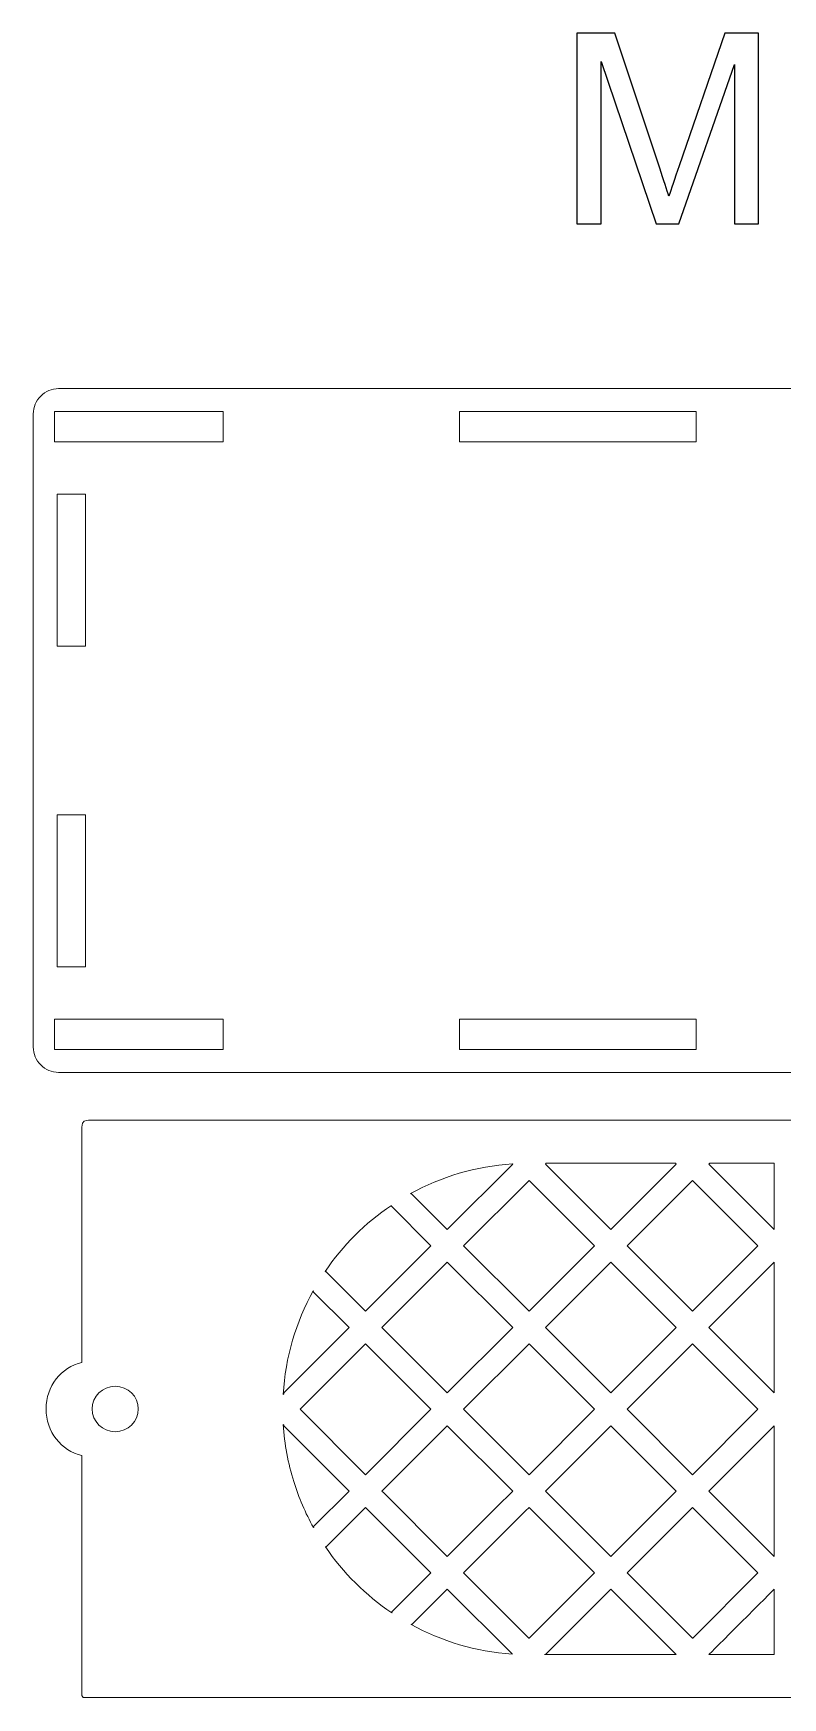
# Model space of a CAD drawing. Header units: centimetres. Extents: x -55 to 52, y -8 to 52.
# Drawn here: x -55.24 to -44.97, y 29.36 to 52.18 of the extents above; entities that cross this region are included whole.
import ezdxf

# ---------------------------------------------------------------- set-up
doc = ezdxf.new("R2010")
doc.units = ezdxf.units.CM
doc.header["$MEASUREMENT"] = 0
doc.layers.add('layer 1', color=7, linetype='Continuous')

msp = doc.modelspace()

# ---------------------------------------------------------------- linework, layer by layer
at = {"layer": 'layer 1', "color": 250}
msp.add_open_spline([(-47.79116, 49.56709), (-47.79116, 49.56709), (-47.79116, 52.17793), (-47.79116, 52.17793), (-47.79116, 52.17793), (-47.79116, 52.17793), (-47.27336, 52.17793), (-47.27336, 52.17793), (-47.27336, 52.17793), (-47.27336, 52.17793), (-46.6559, 50.3298), (-46.6559, 50.3298), (-46.6559, 50.3298), (-46.59878, 50.15781), (-46.55745, 50.02897), (-46.53132, 49.94328), (-46.53132, 49.94328), (-46.50154, 50.03809), (-46.45474, 50.17787), (-46.39154, 50.36201), (-46.39154, 50.36201), (-46.39154, 50.36201), (-45.76314, 52.17793), (-45.76314, 52.17793), (-45.76314, 52.17793), (-45.76314, 52.17793), (-45.30065, 52.17793), (-45.30065, 52.17793), (-45.30065, 52.17793), (-45.30065, 52.17793), (-45.30065, 49.56709), (-45.30065, 49.56709), (-45.30065, 49.56709), (-45.30065, 49.56709), (-45.63247, 49.56709), (-45.63247, 49.56709), (-45.63247, 49.56709), (-45.63247, 49.56709), (-45.63247, 51.7513), (-45.63247, 51.7513), (-45.63247, 51.7513), (-45.63247, 51.7513), (-46.39458, 49.56709), (-46.39458, 49.56709), (-46.39458, 49.56709), (-46.39458, 49.56709), (-46.70574, 49.56709), (-46.70574, 49.56709), (-46.70574, 49.56709), (-46.70574, 49.56709), (-47.45933, 51.79141), (-47.45933, 51.79141), (-47.45933, 51.79141), (-47.45933, 51.79141), (-47.45933, 49.56709), (-47.45933, 49.56709), (-47.45933, 49.56709), (-47.45933, 49.56709), (-47.79116, 49.56709), (-47.79116, 49.56709)], degree=3, knots=[0, 0, 0, 0, 0.0625, 0.0625, 0.0625, 0.0625, 0.125, 0.125, 0.125, 0.125, 0.1875, 0.1875, 0.1875, 0.1875, 0.25, 0.25, 0.25, 0.25, 0.3125, 0.3125, 0.3125, 0.3125, 0.375, 0.375, 0.375, 0.375, 0.4375, 0.4375, 0.4375, 0.4375, 0.5, 0.5, 0.5, 0.5, 0.5625, 0.5625, 0.5625, 0.5625, 0.625, 0.625, 0.625, 0.625, 0.6875, 0.6875, 0.6875, 0.6875, 0.75, 0.75, 0.75, 0.75, 0.8125, 0.8125, 0.8125, 0.8125, 0.875, 0.875, 0.875, 0.875, 1, 1, 1, 1], dxfattribs=at)
at = {"layer": 'layer 1', "color": 242, "lineweight": 9}
for points, knots in [([(-54.89596, 47.30672), (-54.98804, 47.30672), (-55.07638, 47.27017), (-55.14149, 47.20504), (-55.14149, 47.20504), (-55.20659, 47.13992), (-55.24317, 47.05161), (-55.24317, 46.95952)], [0, 0, 0, 0, 0.33333333, 0.33333333, 0.33333333, 0.33333333, 1, 1, 1, 1]), ([(-54.95384, 46.99458), (-54.95384, 46.99458), (-54.95384, 46.57728), (-54.95384, 46.57728), (-54.95384, 46.57728), (-54.95384, 46.57728), (-52.63925, 46.57728), (-52.63925, 46.57728), (-52.63925, 46.57728), (-52.63925, 46.57728), (-52.63925, 46.99458), (-52.63925, 46.99458), (-52.63925, 46.99458), (-52.63925, 46.99458), (-54.95384, 46.99458), (-54.95384, 46.99458)], [0, 0, 0, 0, 0.2, 0.2, 0.2, 0.2, 0.4, 0.4, 0.4, 0.4, 0.6, 0.6, 0.6, 0.6, 1, 1, 1, 1]), ([(-46.15839, 46.99458), (-46.15839, 46.99458), (-49.39881, 46.99458), (-49.39881, 46.99458), (-49.39881, 46.99458), (-49.39881, 46.99458), (-49.39881, 46.57728), (-49.39881, 46.57728), (-49.39881, 46.57728), (-49.39881, 46.57728), (-46.15839, 46.57728), (-46.15839, 46.57728), (-46.15839, 46.57728), (-46.15839, 46.57728), (-46.15839, 46.99458), (-46.15839, 46.99458)], [0, 0, 0, 0, 0.2, 0.2, 0.2, 0.2, 0.4, 0.4, 0.4, 0.4, 0.6, 0.6, 0.6, 0.6, 1, 1, 1, 1]), ([(-54.52738, 45.8601), (-54.52738, 45.8601), (-54.91738, 45.8601), (-54.91738, 45.8601), (-54.91738, 45.8601), (-54.91738, 45.8601), (-54.91738, 43.77696), (-54.91738, 43.77696), (-54.91738, 43.77696), (-54.91738, 43.77696), (-54.52738, 43.77696), (-54.52738, 43.77696), (-54.52738, 43.77696), (-54.52738, 43.77696), (-54.52738, 45.8601), (-54.52738, 45.8601)], [0, 0, 0, 0, 0.2, 0.2, 0.2, 0.2, 0.4, 0.4, 0.4, 0.4, 0.6, 0.6, 0.6, 0.6, 1, 1, 1, 1]), ([(-54.91738, 41.46236), (-54.91738, 41.46236), (-54.91738, 39.37922), (-54.91738, 39.37922), (-54.91738, 39.37922), (-54.91738, 39.37922), (-54.52738, 39.37922), (-54.52738, 39.37922), (-54.52738, 39.37922), (-54.52738, 39.37922), (-54.52738, 41.46236), (-54.52738, 41.46236), (-54.52738, 41.46236), (-54.52738, 41.46236), (-54.91738, 41.46236), (-54.91738, 41.46236)], [0, 0, 0, 0, 0.2, 0.2, 0.2, 0.2, 0.4, 0.4, 0.4, 0.4, 0.6, 0.6, 0.6, 0.6, 1, 1, 1, 1]), ([(-54.95384, 38.66204), (-54.95384, 38.66204), (-54.95384, 38.24474), (-54.95384, 38.24474), (-54.95384, 38.24474), (-54.95384, 38.24474), (-52.63925, 38.24474), (-52.63925, 38.24474), (-52.63925, 38.24474), (-52.63925, 38.24474), (-52.63925, 38.66204), (-52.63925, 38.66204), (-52.63925, 38.66204), (-52.63925, 38.66204), (-54.95384, 38.66204), (-54.95384, 38.66204)], [0, 0, 0, 0, 0.2, 0.2, 0.2, 0.2, 0.4, 0.4, 0.4, 0.4, 0.6, 0.6, 0.6, 0.6, 1, 1, 1, 1]), ([(-49.39881, 38.24474), (-49.39881, 38.24474), (-46.15839, 38.24474), (-46.15839, 38.24474), (-46.15839, 38.24474), (-46.15839, 38.24474), (-46.15839, 38.66204), (-46.15839, 38.66204), (-46.15839, 38.66204), (-46.15839, 38.66204), (-49.39881, 38.66204), (-49.39881, 38.66204), (-49.39881, 38.66204), (-49.39881, 38.66204), (-49.39881, 38.24474), (-49.39881, 38.24474)], [0, 0, 0, 0, 0.2, 0.2, 0.2, 0.2, 0.4, 0.4, 0.4, 0.4, 0.6, 0.6, 0.6, 0.6, 1, 1, 1, 1]), ([(-55.24317, 38.2798), (-55.24317, 38.1877), (-55.20659, 38.09941), (-55.14149, 38.03428), (-55.14149, 38.03428), (-55.07638, 37.96919), (-54.98804, 37.93261), (-54.89596, 37.93261)], [0, 0, 0, 0, 0.33333333, 0.33333333, 0.33333333, 0.33333333, 1, 1, 1, 1]), ([(-28.2021, 37.27592), (-36.96314, 37.27592), (-45.72421, 37.27592), (-54.48525, 37.27592), (-54.48525, 37.27592), (-54.51629, 37.27592), (-54.58043, 37.27284), (-54.57837, 37.18145)], [0, 0, 0, 0, 0.33333333, 0.33333333, 0.33333333, 0.33333333, 1, 1, 1, 1]), ([(-50.07156, 36.27033), (-50.07156, 36.27033), (-50.06945, 36.26822), (-50.06945, 36.26822), (-50.06945, 36.26822), (-50.06945, 36.26822), (-50.06187, 36.2724), (-50.06187, 36.2724), (-50.06187, 36.2724), (-50.06187, 36.2724), (-49.56809, 35.77862), (-49.56809, 35.77862), (-49.56809, 35.77862), (-49.56809, 35.77862), (-48.67161, 36.67509), (-48.67161, 36.67509), (-48.67161, 36.67509), (-48.67161, 36.67509), (-48.67528, 36.67877), (-48.67528, 36.67877), (-48.67528, 36.67877), (-49.17817, 36.64608), (-49.6518, 36.50167), (-50.07156, 36.27033)], [0, 0, 0, 0, 0.14285714, 0.14285714, 0.14285714, 0.14285714, 0.28571429, 0.28571429, 0.28571429, 0.28571429, 0.42857143, 0.42857143, 0.42857143, 0.42857143, 0.57142857, 0.57142857, 0.57142857, 0.57142857, 0.71428571, 0.71428571, 0.71428571, 0.71428571, 1, 1, 1, 1]), ([(-48.21233, 36.68614), (-48.21233, 36.68614), (-48.22337, 36.67509), (-48.22337, 36.67509), (-48.22337, 36.67509), (-48.22337, 36.67509), (-47.3269, 35.77862), (-47.3269, 35.77862), (-47.3269, 35.77862), (-47.3269, 35.77862), (-46.43042, 36.67509), (-46.43042, 36.67509), (-46.43042, 36.67509), (-46.43042, 36.67509), (-46.44146, 36.68614), (-46.44146, 36.68614), (-46.44146, 36.68614), (-46.44146, 36.68614), (-48.21233, 36.68614), (-48.21233, 36.68614)], [0, 0, 0, 0, 0.16666667, 0.16666667, 0.16666667, 0.16666667, 0.33333333, 0.33333333, 0.33333333, 0.33333333, 0.5, 0.5, 0.5, 0.5, 0.66666667, 0.66666667, 0.66666667, 0.66666667, 1, 1, 1, 1]), ([(-45.97114, 36.68614), (-45.97114, 36.68614), (-45.98219, 36.67509), (-45.98219, 36.67509), (-45.98219, 36.67509), (-45.98219, 36.67509), (-45.08571, 35.77862), (-45.08571, 35.77862)], [0, 0, 0, 0, 0.33333333, 0.33333333, 0.33333333, 0.33333333, 1, 1, 1, 1]), ([(-48.44749, 34.65802), (-48.44749, 34.65802), (-49.34398, 35.5545), (-49.34398, 35.5545), (-49.34398, 35.5545), (-49.34398, 35.5545), (-48.44749, 36.45097), (-48.44749, 36.45097), (-48.44749, 36.45097), (-48.44749, 36.45097), (-47.55102, 35.5545), (-47.55102, 35.5545), (-47.55102, 35.5545), (-47.55102, 35.5545), (-48.44749, 34.65802), (-48.44749, 34.65802)], [0, 0, 0, 0, 0.2, 0.2, 0.2, 0.2, 0.4, 0.4, 0.4, 0.4, 0.6, 0.6, 0.6, 0.6, 1, 1, 1, 1]), ([(-46.20631, 34.65802), (-46.20631, 34.65802), (-47.10277, 35.5545), (-47.10277, 35.5545), (-47.10277, 35.5545), (-47.10277, 35.5545), (-46.20631, 36.45097), (-46.20631, 36.45097), (-46.20631, 36.45097), (-46.20631, 36.45097), (-45.30982, 35.5545), (-45.30982, 35.5545), (-45.30982, 35.5545), (-45.30982, 35.5545), (-46.20631, 34.65802), (-46.20631, 34.65802)], [0, 0, 0, 0, 0.2, 0.2, 0.2, 0.2, 0.4, 0.4, 0.4, 0.4, 0.6, 0.6, 0.6, 0.6, 1, 1, 1, 1]), ([(-50.33242, 36.10652), (-50.33242, 36.10652), (-50.33489, 36.10911), (-50.33489, 36.10911), (-50.33489, 36.10911), (-50.69223, 35.86727), (-51.00127, 35.55881), (-51.24371, 35.20189), (-51.24371, 35.20189), (-51.24371, 35.20189), (-51.23939, 35.19747), (-51.23939, 35.19747), (-51.23939, 35.19747), (-51.23939, 35.19747), (-51.23484, 35.20418), (-51.23484, 35.20418), (-51.23484, 35.20418), (-51.23484, 35.20418), (-50.68868, 34.65802), (-50.68868, 34.65802), (-50.68868, 34.65802), (-50.68868, 34.65802), (-49.79221, 35.5545), (-49.79221, 35.5545), (-49.79221, 35.5545), (-49.79221, 35.5545), (-50.33944, 36.10173), (-50.33944, 36.10173), (-50.33944, 36.10173), (-50.33944, 36.10173), (-50.33242, 36.10652), (-50.33242, 36.10652)], [0, 0, 0, 0, 0.11111111, 0.11111111, 0.11111111, 0.11111111, 0.22222222, 0.22222222, 0.22222222, 0.22222222, 0.33333333, 0.33333333, 0.33333333, 0.33333333, 0.44444444, 0.44444444, 0.44444444, 0.44444444, 0.55555556, 0.55555556, 0.55555556, 0.55555556, 0.66666667, 0.66666667, 0.66666667, 0.66666667, 0.77777778, 0.77777778, 0.77777778, 0.77777778, 1, 1, 1, 1]), ([(-49.56809, 33.53743), (-49.56809, 33.53743), (-50.46456, 34.4339), (-50.46456, 34.4339), (-50.46456, 34.4339), (-50.46456, 34.4339), (-49.56809, 35.33038), (-49.56809, 35.33038), (-49.56809, 35.33038), (-49.56809, 35.33038), (-48.67161, 34.4339), (-48.67161, 34.4339), (-48.67161, 34.4339), (-48.67161, 34.4339), (-49.56809, 33.53743), (-49.56809, 33.53743)], [0, 0, 0, 0, 0.2, 0.2, 0.2, 0.2, 0.4, 0.4, 0.4, 0.4, 0.6, 0.6, 0.6, 0.6, 1, 1, 1, 1]), ([(-47.3269, 33.53743), (-47.3269, 33.53743), (-48.22337, 34.4339), (-48.22337, 34.4339), (-48.22337, 34.4339), (-48.22337, 34.4339), (-47.3269, 35.33038), (-47.3269, 35.33038), (-47.3269, 35.33038), (-47.3269, 35.33038), (-46.43042, 34.4339), (-46.43042, 34.4339), (-46.43042, 34.4339), (-46.43042, 34.4339), (-47.3269, 33.53743), (-47.3269, 33.53743)], [0, 0, 0, 0, 0.2, 0.2, 0.2, 0.2, 0.4, 0.4, 0.4, 0.4, 0.6, 0.6, 0.6, 0.6, 1, 1, 1, 1]), ([(-45.08571, 33.53743), (-45.08571, 33.53743), (-45.98219, 34.4339), (-45.98219, 34.4339), (-45.98219, 34.4339), (-45.98219, 34.4339), (-45.08571, 35.33038), (-45.08571, 35.33038)], [0, 0, 0, 0, 0.33333333, 0.33333333, 0.33333333, 0.33333333, 1, 1, 1, 1]), ([(-51.40057, 34.93413), (-51.40057, 34.93413), (-51.40538, 34.9388), (-51.40538, 34.9388), (-51.40538, 34.9388), (-51.6417, 34.5118), (-51.78805, 34.02886), (-51.81811, 33.51593), (-51.81811, 33.51593), (-51.81811, 33.51593), (-51.80916, 33.52561), (-51.80916, 33.52561), (-51.80916, 33.52561), (-51.80916, 33.52561), (-51.80836, 33.53835), (-51.80836, 33.53835), (-51.80836, 33.53835), (-51.80836, 33.53835), (-50.91281, 34.4339), (-50.91281, 34.4339), (-50.91281, 34.4339), (-50.91281, 34.4339), (-51.40499, 34.92608), (-51.40499, 34.92608), (-51.40499, 34.92608), (-51.40499, 34.92608), (-51.40057, 34.93413), (-51.40057, 34.93413)], [0, 0, 0, 0, 0.125, 0.125, 0.125, 0.125, 0.25, 0.25, 0.25, 0.25, 0.375, 0.375, 0.375, 0.375, 0.5, 0.5, 0.5, 0.5, 0.625, 0.625, 0.625, 0.625, 0.75, 0.75, 0.75, 0.75, 1, 1, 1, 1]), ([(-50.68868, 32.41683), (-50.68868, 32.41683), (-51.58516, 33.31331), (-51.58516, 33.31331), (-51.58516, 33.31331), (-51.58516, 33.31331), (-50.68868, 34.20978), (-50.68868, 34.20978), (-50.68868, 34.20978), (-50.68868, 34.20978), (-49.79221, 33.31331), (-49.79221, 33.31331), (-49.79221, 33.31331), (-49.79221, 33.31331), (-50.68868, 32.41683), (-50.68868, 32.41683)], [0, 0, 0, 0, 0.2, 0.2, 0.2, 0.2, 0.4, 0.4, 0.4, 0.4, 0.6, 0.6, 0.6, 0.6, 1, 1, 1, 1]), ([(-48.44749, 32.41683), (-48.44749, 32.41683), (-49.34398, 33.31331), (-49.34398, 33.31331), (-49.34398, 33.31331), (-49.34398, 33.31331), (-48.44749, 34.20978), (-48.44749, 34.20978), (-48.44749, 34.20978), (-48.44749, 34.20978), (-47.55102, 33.31331), (-47.55102, 33.31331), (-47.55102, 33.31331), (-47.55102, 33.31331), (-48.44749, 32.41683), (-48.44749, 32.41683)], [0, 0, 0, 0, 0.2, 0.2, 0.2, 0.2, 0.4, 0.4, 0.4, 0.4, 0.6, 0.6, 0.6, 0.6, 1, 1, 1, 1]), ([(-46.20631, 32.41683), (-46.20631, 32.41683), (-47.10277, 33.31331), (-47.10277, 33.31331), (-47.10277, 33.31331), (-47.10277, 33.31331), (-46.20631, 34.20978), (-46.20631, 34.20978), (-46.20631, 34.20978), (-46.20631, 34.20978), (-45.30982, 33.31331), (-45.30982, 33.31331), (-45.30982, 33.31331), (-45.30982, 33.31331), (-46.20631, 32.41683), (-46.20631, 32.41683)], [0, 0, 0, 0, 0.2, 0.2, 0.2, 0.2, 0.4, 0.4, 0.4, 0.4, 0.6, 0.6, 0.6, 0.6, 1, 1, 1, 1]), ([(-54.57837, 33.95749), (-54.85907, 33.89055), (-55.0684, 33.62978), (-55.0684, 33.31829), (-55.0684, 33.31829), (-55.0684, 33.0068), (-54.85907, 32.74603), (-54.57837, 32.67909)], [0, 0, 0, 0, 0.33333333, 0.33333333, 0.33333333, 0.33333333, 1, 1, 1, 1]), ([(-54.11996, 33.6297), (-53.94536, 33.6297), (-53.80381, 33.49028), (-53.80381, 33.31829), (-53.80381, 33.31829), (-53.80381, 33.1463), (-53.94536, 33.00688), (-54.11996, 33.00688), (-54.11996, 33.00688), (-54.29459, 33.00688), (-54.43614, 33.1463), (-54.43614, 33.31829), (-54.43614, 33.31829), (-54.43614, 33.49028), (-54.29459, 33.6297), (-54.11996, 33.6297)], [0, 0, 0, 0, 0.2, 0.2, 0.2, 0.2, 0.4, 0.4, 0.4, 0.4, 0.6, 0.6, 0.6, 0.6, 1, 1, 1, 1]), ([(-53.80396, 33.30719), (-53.80391, 33.31087), (-53.80387, 33.31459), (-53.80387, 33.31829), (-53.80387, 33.31829), (-53.80387, 33.32199), (-53.80391, 33.32571), (-53.80396, 33.32939)], [0, 0, 0, 0, 0.33333333, 0.33333333, 0.33333333, 0.33333333, 1, 1, 1, 1]), ([(-51.80825, 33.09813), (-51.80825, 33.09813), (-51.81744, 33.10624), (-51.81744, 33.10624), (-51.81744, 33.10624), (-51.80041, 32.83547), (-51.75096, 32.57315), (-51.67301, 32.32309), (-51.67301, 32.32309), (-51.6042, 32.1024), (-51.51319, 31.89126), (-51.4026, 31.69232), (-51.4026, 31.69232), (-51.4026, 31.69232), (-51.39662, 31.69757), (-51.39662, 31.69757), (-51.39662, 31.69757), (-51.39662, 31.69757), (-51.40064, 31.70486), (-51.40064, 31.70486), (-51.40064, 31.70486), (-51.40064, 31.70486), (-50.91281, 32.19271), (-50.91281, 32.19271), (-50.91281, 32.19271), (-50.91281, 32.19271), (-50.95221, 32.23211), (-50.95221, 32.23211), (-50.95221, 32.23211), (-50.95221, 32.23211), (-51.80753, 33.08743), (-51.80753, 33.08743), (-51.80753, 33.08743), (-51.80753, 33.08743), (-51.80825, 33.09813), (-51.80825, 33.09813)], [0, 0, 0, 0, 0.1, 0.1, 0.1, 0.1, 0.2, 0.2, 0.2, 0.2, 0.3, 0.3, 0.3, 0.3, 0.4, 0.4, 0.4, 0.4, 0.5, 0.5, 0.5, 0.5, 0.6, 0.6, 0.6, 0.6, 0.7, 0.7, 0.7, 0.7, 0.8, 0.8, 0.8, 0.8, 1, 1, 1, 1]), ([(-49.56809, 31.29623), (-49.56809, 31.29623), (-50.43922, 32.16737), (-50.43922, 32.16737), (-50.43922, 32.16737), (-50.43922, 32.16737), (-50.46456, 32.19271), (-50.46456, 32.19271), (-50.46456, 32.19271), (-50.46456, 32.19271), (-49.56809, 33.08918), (-49.56809, 33.08918), (-49.56809, 33.08918), (-49.56809, 33.08918), (-48.67161, 32.19271), (-48.67161, 32.19271), (-48.67161, 32.19271), (-48.67161, 32.19271), (-48.89221, 31.97211), (-48.89221, 31.97211), (-48.89221, 31.97211), (-48.89221, 31.97211), (-49.56809, 31.29623), (-49.56809, 31.29623)], [0, 0, 0, 0, 0.14285714, 0.14285714, 0.14285714, 0.14285714, 0.28571429, 0.28571429, 0.28571429, 0.28571429, 0.42857143, 0.42857143, 0.42857143, 0.42857143, 0.57142857, 0.57142857, 0.57142857, 0.57142857, 0.71428571, 0.71428571, 0.71428571, 0.71428571, 1, 1, 1, 1]), ([(-47.3269, 31.29623), (-47.3269, 31.29623), (-47.8743, 31.84364), (-47.8743, 31.84364), (-47.8743, 31.84364), (-47.8743, 31.84364), (-48.22337, 32.19271), (-48.22337, 32.19271), (-48.22337, 32.19271), (-48.22337, 32.19271), (-47.3269, 33.08918), (-47.3269, 33.08918), (-47.3269, 33.08918), (-47.3269, 33.08918), (-46.43042, 32.19271), (-46.43042, 32.19271), (-46.43042, 32.19271), (-46.43042, 32.19271), (-46.90219, 31.72094), (-46.90219, 31.72094), (-46.90219, 31.72094), (-46.90219, 31.72094), (-47.3269, 31.29623), (-47.3269, 31.29623)], [0, 0, 0, 0, 0.14285714, 0.14285714, 0.14285714, 0.14285714, 0.28571429, 0.28571429, 0.28571429, 0.28571429, 0.42857143, 0.42857143, 0.42857143, 0.42857143, 0.57142857, 0.57142857, 0.57142857, 0.57142857, 0.71428571, 0.71428571, 0.71428571, 0.71428571, 1, 1, 1, 1]), ([(-45.08571, 31.29623), (-45.08571, 31.29623), (-45.98219, 32.19271), (-45.98219, 32.19271), (-45.98219, 32.19271), (-45.98219, 32.19271), (-45.08571, 33.08918), (-45.08571, 33.08918)], [0, 0, 0, 0, 0.33333333, 0.33333333, 0.33333333, 0.33333333, 1, 1, 1, 1]), ([(-54.57837, 32.67909), (-54.57837, 31.59036), (-54.57837, 30.50163), (-54.57837, 29.4129), (-54.57837, 29.4129), (-54.57922, 29.38295), (-54.57124, 29.35972), (-54.53591, 29.3607), (-54.53591, 29.3607), (-54.53591, 29.3607), (-28.2021, 29.3607), (-28.2021, 29.3607)], [0, 0, 0, 0, 0.25, 0.25, 0.25, 0.25, 0.5, 0.5, 0.5, 0.5, 1, 1, 1, 1]), ([(-51.23455, 31.43419), (-51.23455, 31.43419), (-51.23979, 31.42865), (-51.23979, 31.42865), (-51.23979, 31.42865), (-50.99638, 31.07199), (-50.6864, 30.76392), (-50.32806, 30.52278), (-50.32806, 30.52278), (-50.32806, 30.52278), (-50.32442, 30.52675), (-50.32442, 30.52675), (-50.32442, 30.52675), (-50.32442, 30.52675), (-50.33226, 30.53206), (-50.33226, 30.53206), (-50.33226, 30.53206), (-50.33226, 30.53206), (-49.79221, 31.0721), (-49.79221, 31.0721), (-49.79221, 31.0721), (-49.79221, 31.0721), (-50.68868, 31.96859), (-50.68868, 31.96859), (-50.68868, 31.96859), (-50.68868, 31.96859), (-51.2299, 31.42736), (-51.2299, 31.42736), (-51.2299, 31.42736), (-51.2299, 31.42736), (-51.23455, 31.43419), (-51.23455, 31.43419)], [0, 0, 0, 0, 0.11111111, 0.11111111, 0.11111111, 0.11111111, 0.22222222, 0.22222222, 0.22222222, 0.22222222, 0.33333333, 0.33333333, 0.33333333, 0.33333333, 0.44444444, 0.44444444, 0.44444444, 0.44444444, 0.55555556, 0.55555556, 0.55555556, 0.55555556, 0.66666667, 0.66666667, 0.66666667, 0.66666667, 0.77777778, 0.77777778, 0.77777778, 0.77777778, 1, 1, 1, 1]), ([(-48.44845, 30.17659), (-48.44845, 30.17659), (-48.44653, 30.17659), (-48.44653, 30.17659), (-48.44653, 30.17659), (-48.44653, 30.17659), (-47.55102, 31.0721), (-47.55102, 31.0721), (-47.55102, 31.0721), (-47.55102, 31.0721), (-48.38728, 31.90838), (-48.38728, 31.90838), (-48.38728, 31.90838), (-48.38728, 31.90838), (-48.44749, 31.96859), (-48.44749, 31.96859), (-48.44749, 31.96859), (-48.44749, 31.96859), (-48.4942, 31.92188), (-48.4942, 31.92188), (-48.4942, 31.92188), (-48.4942, 31.92188), (-49.34398, 31.0721), (-49.34398, 31.0721), (-49.34398, 31.0721), (-49.34398, 31.0721), (-48.44845, 30.17659), (-48.44845, 30.17659)], [0, 0, 0, 0, 0.125, 0.125, 0.125, 0.125, 0.25, 0.25, 0.25, 0.25, 0.375, 0.375, 0.375, 0.375, 0.5, 0.5, 0.5, 0.5, 0.625, 0.625, 0.625, 0.625, 0.75, 0.75, 0.75, 0.75, 1, 1, 1, 1]), ([(-46.20831, 30.17764), (-46.20831, 30.17764), (-46.20431, 30.17764), (-46.20431, 30.17764), (-46.20431, 30.17764), (-46.20431, 30.17764), (-45.30982, 31.0721), (-45.30982, 31.0721), (-45.30982, 31.0721), (-45.30982, 31.0721), (-45.82237, 31.58465), (-45.82237, 31.58465), (-45.82237, 31.58465), (-45.82237, 31.58465), (-46.20631, 31.96859), (-46.20631, 31.96859), (-46.20631, 31.96859), (-46.20631, 31.96859), (-46.50418, 31.6707), (-46.50418, 31.6707), (-46.50418, 31.6707), (-46.50418, 31.6707), (-47.10277, 31.0721), (-47.10277, 31.0721), (-47.10277, 31.0721), (-47.10277, 31.0721), (-46.20831, 30.17764), (-46.20831, 30.17764)], [0, 0, 0, 0, 0.125, 0.125, 0.125, 0.125, 0.25, 0.25, 0.25, 0.25, 0.375, 0.375, 0.375, 0.375, 0.5, 0.5, 0.5, 0.5, 0.625, 0.625, 0.625, 0.625, 0.75, 0.75, 0.75, 0.75, 1, 1, 1, 1]), ([(-50.06155, 30.3661), (-50.06155, 30.3661), (-50.06481, 30.36255), (-50.06481, 30.36255), (-50.06481, 30.36255), (-49.64763, 30.13393), (-49.17756, 29.99099), (-48.67865, 29.95804), (-48.67865, 29.95804), (-48.67865, 29.95804), (-48.67865, 29.95941), (-48.67865, 29.95941), (-48.67865, 29.95941), (-48.67865, 29.95941), (-48.67956, 29.95947), (-48.67956, 29.95947), (-48.67956, 29.95947), (-48.67956, 29.95947), (-49.56809, 30.84799), (-49.56809, 30.84799), (-49.56809, 30.84799), (-49.56809, 30.84799), (-50.05407, 30.36201), (-50.05407, 30.36201), (-50.05407, 30.36201), (-50.05407, 30.36201), (-50.06155, 30.3661), (-50.06155, 30.3661)], [0, 0, 0, 0, 0.125, 0.125, 0.125, 0.125, 0.25, 0.25, 0.25, 0.25, 0.375, 0.375, 0.375, 0.375, 0.5, 0.5, 0.5, 0.5, 0.625, 0.625, 0.625, 0.625, 0.75, 0.75, 0.75, 0.75, 1, 1, 1, 1]), ([(-46.42866, 29.95047), (-46.42866, 29.95047), (-46.42866, 29.9515), (-46.42866, 29.9515), (-46.42866, 29.9515), (-46.42866, 29.9515), (-46.43043, 29.9515), (-46.43043, 29.9515), (-46.43043, 29.9515), (-46.43043, 29.9515), (-46.43042, 29.95151), (-46.43042, 29.95151), (-46.43042, 29.95151), (-46.43042, 29.95151), (-47.32691, 30.84799), (-47.32691, 30.84799), (-47.32691, 30.84799), (-47.32691, 30.84799), (-48.22337, 29.95151), (-48.22337, 29.95151), (-48.22337, 29.95151), (-48.22337, 29.95151), (-48.22336, 29.9515), (-48.22336, 29.9515), (-48.22336, 29.9515), (-48.22336, 29.9515), (-48.23395, 29.9515), (-48.23395, 29.9515), (-48.23395, 29.9515), (-48.23395, 29.9515), (-48.23395, 29.95047), (-48.23395, 29.95047), (-48.23395, 29.95047), (-48.23395, 29.95047), (-46.42866, 29.95047), (-46.42866, 29.95047)], [0, 0, 0, 0, 0.1, 0.1, 0.1, 0.1, 0.2, 0.2, 0.2, 0.2, 0.3, 0.3, 0.3, 0.3, 0.4, 0.4, 0.4, 0.4, 0.5, 0.5, 0.5, 0.5, 0.6, 0.6, 0.6, 0.6, 0.7, 0.7, 0.7, 0.7, 0.8, 0.8, 0.8, 0.8, 1, 1, 1, 1]), ([(-45.08571, 30.84799), (-45.08571, 30.84799), (-45.98219, 29.95151), (-45.98217, 29.95151), (-45.98217, 29.95151), (-45.98217, 29.9515), (-45.98395, 29.9515), (-45.98395, 29.9515)], [0, 0, 0, 0, 0.33333333, 0.33333333, 0.33333333, 0.33333333, 1, 1, 1, 1])]:
    msp.add_open_spline(points, degree=3, knots=knots, dxfattribs=at)
for points in [[(-27.69944, 47.30672), (-27.69944, 47.30672), (-54.89596, 47.30672), (-54.89596, 47.30672)], [(-55.24317, 46.95952), (-55.24317, 46.95952), (-55.24317, 38.2798), (-55.24317, 38.2798)], [(-54.89596, 37.93261), (-54.89596, 37.93261), (-27.69944, 37.93261), (-27.69944, 37.93261)], [(-54.57837, 37.18145), (-54.57837, 36.1068), (-54.57837, 35.03214), (-54.57837, 33.95749)], [(-45.08571, 36.68614), (-45.52843, 36.68614), (-45.97114, 36.68614), (-45.97114, 36.68614)], [(-45.08571, 36.68614), (-45.08571, 36.68614), (-45.08571, 35.77862), (-45.08571, 35.77862)], [(-45.08571, 35.33038), (-45.08571, 35.33038), (-45.08571, 33.53743), (-45.08571, 33.53743)], [(-45.08571, 33.08918), (-45.08571, 33.08918), (-45.08571, 31.29623), (-45.08571, 31.29623)], [(-45.08571, 30.84799), (-45.08571, 30.84799), (-45.08571, 29.95047), (-45.08571, 29.95047)], [(-45.98395, 29.95099), (-45.98395, 29.95047), (-45.53483, 29.95047), (-45.08571, 29.95047)]]:
    msp.add_open_spline(points, degree=3, dxfattribs=at)

doc.saveas('drawing.dxf')
